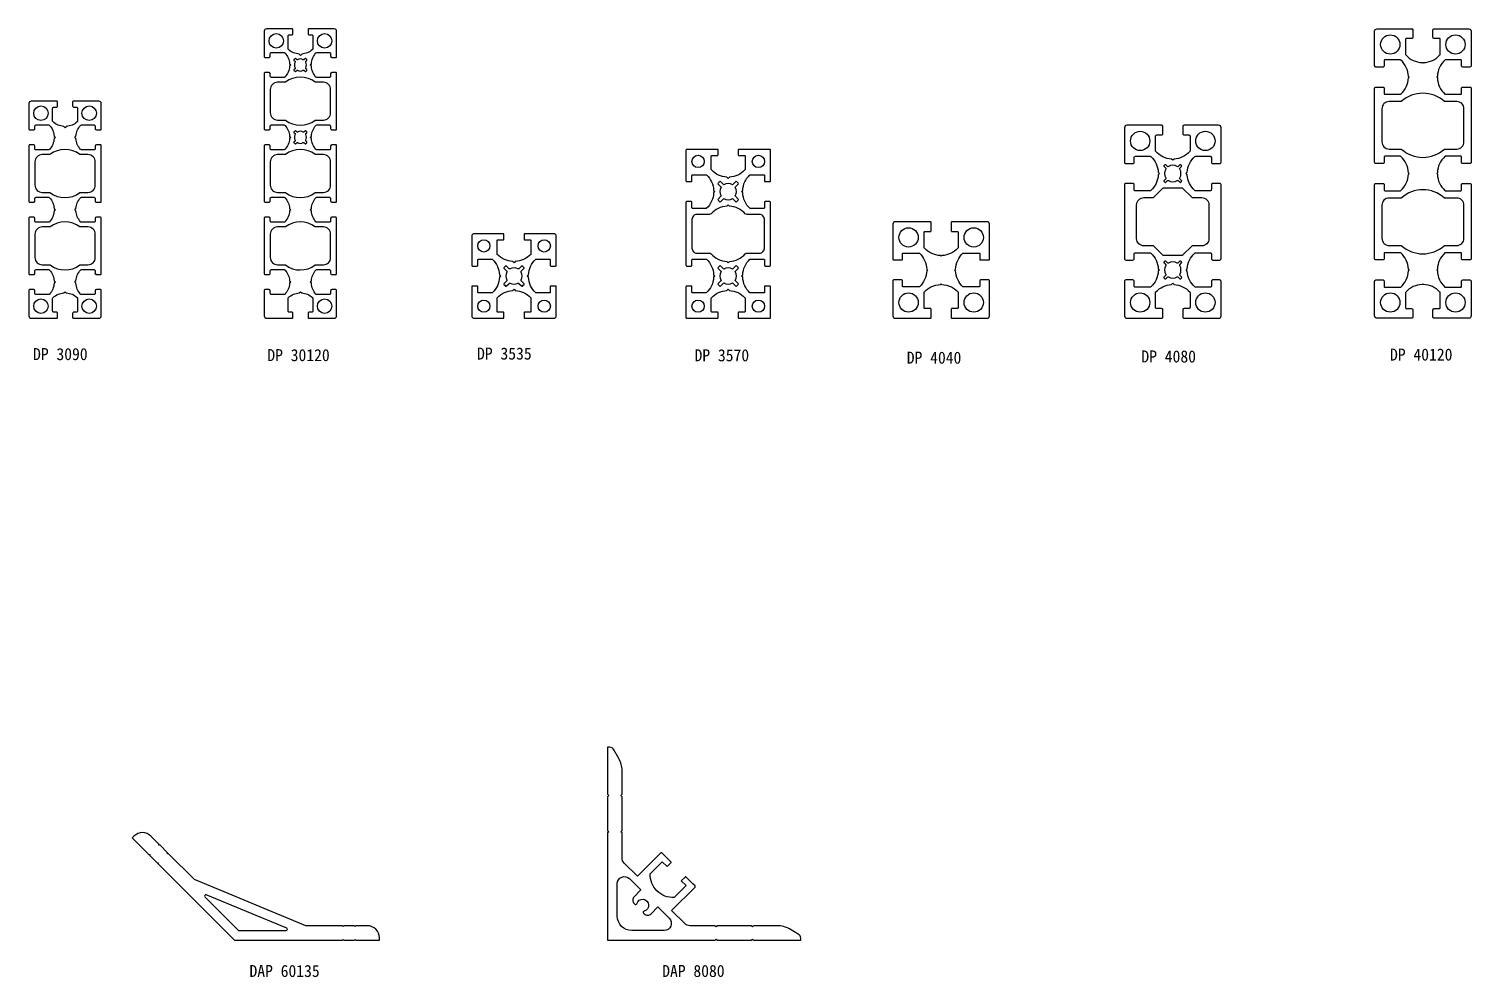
# Model space of a CAD drawing. Extents: x 2157 to 12417, y 247 to 1676.
# Drawn here: x 2801 to 3399, y 1243 to 1636 of the extents above; entities that cross this region are included whole.
import ezdxf

# ---------------------------------------------------------------- set-up
doc = ezdxf.new("R2010")
doc.units = 0
doc.header["$LTSCALE"] = 8
doc.layers.get('0').update_dxf_attribs({"linetype": 'CONTINUOUS'})
for name, color, linetype in [('3', 3, 'CONTINUOUS'), ('문자', 3, 'CONTINUOUS'), ('외형선', 3, 'CONTINUOUS')]:
    doc.layers.add(name, color=color, linetype=linetype)
doc.layers.add('AM_0', color=7, linetype='CONTINUOUS', lineweight=30)
doc.styles.add('궁서체', font='')
doc.styles.get('궁서체').set_extended_font_data('GungsuhChe')

msp = doc.modelspace()

# ---------------------------------------------------------------- linework, layer by layer
at = {"color": 7, "lineweight": -3}
for points in [[(2927.67, 1516.06, 0.414214), (2928.67, 1517.06), (2928.67, 1518.06), (2928.67, 1527.61, 0.414214), (2928.37, 1527.91), (2926.67, 1527.91, 0.414214), (2926.17, 1527.41), (2926.17, 1526.41, -0.414214), (2925.67, 1525.91), (2920.44, 1525.91, -0.214256), (2920.06, 1526.08, -0.165853), (2918.19, 1530.54), (2917.67, 1531.06), (2918.19, 1531.58, -0.165853), (2920.06, 1536.04, -0.214256), (2920.44, 1536.21), (2925.67, 1536.21, -0.414214), (2926.17, 1535.71), (2926.17, 1534.71, 0.414214), (2926.67, 1534.21), (2928.37, 1534.21, 0.414214), (2928.67, 1534.51), (2928.67, 1557.61, 0.414214), (2928.37, 1557.91), (2926.67, 1557.91, 0.414214), (2926.17, 1557.41), (2926.17, 1556.41, -0.414214), (2925.67, 1555.91), (2920.44, 1555.91, -0.214256), (2920.06, 1556.08, -0.165853), (2918.19, 1560.54), (2917.67, 1561.06), (2918.19, 1561.58, -0.165853), (2920.06, 1566.04, -0.214256), (2920.44, 1566.21), (2925.67, 1566.21, -0.414214), (2926.17, 1565.71), (2926.17, 1564.71, 0.414214), (2926.67, 1564.21), (2928.37, 1564.21, 0.414214), (2928.67, 1564.51), (2928.67, 1587.61, 0.414214), (2928.37, 1587.91), (2926.67, 1587.91, 0.414214), (2926.17, 1587.41), (2926.17, 1586.41, -0.414214), (2925.67, 1585.91), (2920.44, 1585.91, -0.214256), (2920.06, 1586.08, -0.165853), (2918.19, 1590.54), (2917.67, 1591.06), (2918.19, 1591.58, -0.165853), (2920.06, 1596.04, -0.214256), (2920.44, 1596.21), (2925.67, 1596.21, -0.414214), (2926.17, 1595.71), (2926.17, 1594.71, 0.414214), (2926.67, 1594.21), (2928.37, 1594.21, 0.414214), (2928.67, 1594.51), (2928.67, 1617.61, 0.414214), (2928.37, 1617.91), (2926.67, 1617.91, 0.414214), (2926.17, 1617.41), (2926.17, 1616.41, -0.414214), (2925.67, 1615.91), (2920.44, 1615.91, -0.214256), (2920.06, 1616.08, -0.165853), (2918.19, 1620.54), (2917.67, 1621.06), (2918.19, 1621.58, -0.165853), (2920.06, 1626.04, -0.214256), (2920.44, 1626.21), (2925.67, 1626.21, -0.414214), (2926.17, 1625.71), (2926.17, 1624.71, 0.414214), (2926.67, 1624.21), (2928.37, 1624.21, 0.414214), (2928.67, 1624.51), (2928.67, 1634.06), (2928.67, 1635.06, 0.414214), (2927.67, 1636.06), (2926.67, 1636.06), (2917.12, 1636.06, 0.414214), (2916.82, 1635.76), (2916.82, 1634.06, 0.414214), (2917.32, 1633.56), (2918.32, 1633.56, -0.414214), (2918.82, 1633.06), (2918.82, 1627.83, -0.214256), (2918.65, 1627.45, -0.165853), (2914.19, 1625.58), (2913.67, 1625.06), (2913.15, 1625.58, -0.165853), (2908.69, 1627.45, -0.214256), (2908.52, 1627.83), (2908.52, 1633.06, -0.414214), (2909.02, 1633.56), (2910.02, 1633.56, 0.414214), (2910.52, 1634.06), (2910.52, 1635.76, 0.414214), (2910.22, 1636.06), (2900.67, 1636.06), (2899.67, 1636.06, 0.414214), (2898.67, 1635.06), (2898.67, 1634.06), (2898.67, 1624.51, 0.414214), (2898.97, 1624.21), (2900.67, 1624.21, 0.414214), (2901.17, 1624.71), (2901.17, 1625.71, -0.414214), (2901.67, 1626.21), (2906.9, 1626.21, -0.214256), (2907.28, 1626.04, -0.165853), (2909.15, 1621.58), (2909.67, 1621.06), (2909.15, 1620.54, -0.165853), (2907.28, 1616.08, -0.214256), (2906.9, 1615.91), (2901.67, 1615.91, -0.414214), (2901.17, 1616.41), (2901.17, 1617.41, 0.414214), (2900.67, 1617.91), (2898.97, 1617.91, 0.414214), (2898.67, 1617.61), (2898.67, 1594.51, 0.414214), (2898.97, 1594.21), (2900.67, 1594.21, 0.414214), (2901.17, 1594.71), (2901.17, 1595.71, -0.414214), (2901.67, 1596.21), (2906.9, 1596.21, -0.214256), (2907.28, 1596.04, -0.165853), (2909.15, 1591.58), (2909.67, 1591.06), (2909.15, 1590.54, -0.165853), (2907.28, 1586.08, -0.214256), (2906.9, 1585.91), (2901.67, 1585.91, -0.414214), (2901.17, 1586.41), (2901.17, 1587.41, 0.414214), (2900.67, 1587.91), (2898.97, 1587.91, 0.414214), (2898.67, 1587.61), (2898.67, 1564.51, 0.414214), (2898.97, 1564.21), (2900.67, 1564.21, 0.414214), (2901.17, 1564.71), (2901.17, 1565.71, -0.414214), (2901.67, 1566.21), (2906.9, 1566.21, -0.214256), (2907.28, 1566.04, -0.165853), (2909.15, 1561.58), (2909.67, 1561.06), (2909.15, 1560.54, -0.165853), (2907.28, 1556.08, -0.214256), (2906.9, 1555.91), (2901.67, 1555.91, -0.414214), (2901.17, 1556.41), (2901.17, 1557.41, 0.414214), (2900.67, 1557.91), (2898.97, 1557.91, 0.414214), (2898.67, 1557.61), (2898.67, 1534.51, 0.414214), (2898.97, 1534.21), (2900.67, 1534.21, 0.414214), (2901.17, 1534.71), (2901.17, 1535.71, -0.414214), (2901.67, 1536.21), (2906.9, 1536.21, -0.214256), (2907.28, 1536.04, -0.165853), (2909.15, 1531.58), (2909.67, 1531.06), (2909.15, 1530.54, -0.165853), (2907.28, 1526.08, -0.214256), (2906.9, 1525.91), (2901.67, 1525.91, -0.414214), (2901.17, 1526.41), (2901.17, 1527.41, 0.414214), (2900.67, 1527.91), (2898.97, 1527.91, 0.414214), (2898.67, 1527.61), (2898.67, 1518.06), (2898.67, 1517.06, 0.414214), (2899.67, 1516.06), (2900.67, 1516.06), (2910.22, 1516.06, 0.414214), (2910.52, 1516.36), (2910.52, 1518.06, 0.414214), (2910.02, 1518.56), (2909.02, 1518.56, -0.414214), (2908.52, 1519.06), (2908.52, 1524.29, -0.214256), (2908.69, 1524.66, -0.165853), (2913.15, 1526.54), (2913.67, 1527.06), (2914.19, 1526.54, -0.165853), (2918.65, 1524.66, -0.214256), (2918.82, 1524.29), (2918.82, 1519.06, -0.414214), (2918.32, 1518.56), (2917.32, 1518.56, 0.414214), (2916.82, 1518.06), (2916.82, 1516.36, 0.414214), (2917.12, 1516.06), (2926.67, 1516.06), (2927.67, 1516.06)], [(3067.47, 1270.53), (3077.15, 1280.21, 0.414214), (3077.15, 1280.64), (3076.3, 1281.49), (3073.44, 1284.35, 0.414214), (3073.02, 1284.35), (3071.46, 1282.8), (3073.48, 1280.78), (3068.53, 1275.83, -0.439626), (3058.63, 1285.73), (3063.58, 1290.68), (3065.59, 1288.66), (3067.15, 1290.22, 0.414214), (3067.15, 1290.64), (3063.44, 1294.36, 0.414214), (3063.01, 1294.36), (3053.32, 1284.67), (3047.83, 1290.16, -0.198912), (3046.95, 1292.29), (3046.95, 1302.65), (3046.45, 1303.15), (3046.95, 1303.65), (3046.95, 1317.65), (3046.45, 1318.15), (3046.95, 1318.65), (3046.95, 1328.5, 0.13052), (3045.63, 1333.46), (3043.53, 1337.14, 0.269143), (3041.79, 1338.15), (3040.95, 1338.15), (3040.95, 1318.65), (3041.45, 1318.15), (3040.95, 1317.65), (3040.95, 1303.65), (3041.45, 1303.15), (3040.95, 1302.65), (3040.95, 1258.15), (3085.45, 1258.15), (3085.95, 1258.65), (3086.45, 1258.15), (3100.45, 1258.15), (3100.95, 1258.65), (3101.45, 1258.15), (3120.95, 1258.15), (3120.95, 1258.99, 0.269143), (3119.94, 1260.73), (3116.26, 1262.84, 0.13052), (3111.29, 1264.15), (3101.45, 1264.15), (3100.95, 1263.65), (3100.45, 1264.15), (3086.45, 1264.15), (3085.95, 1263.65), (3085.45, 1264.15), (3075.08, 1264.15, -0.198912), (3072.96, 1265.03), (3067.47, 1270.53)]]:
    msp.add_lwpolyline(points, format="xyb", dxfattribs=at)
for points in [[(2931.08, 1264.15), (2915.92, 1264.15), (2869.73, 1283.29), (2859.01, 1294), (2858.59, 1294), (2858.59, 1294.43), (2855.48, 1297.54), (2855.05, 1297.54), (2855.05, 1297.96), (2851.73, 1301.29, 0.414214), (2844.66, 1301.29), (2843.95, 1300.58), (2850.81, 1293.72), (2851.23, 1293.72), (2851.23, 1293.3), (2854.34, 1290.18), (2854.77, 1290.18), (2854.77, 1289.76), (2886.38, 1258.15), (2931.08, 1258.15), (2931.38, 1258.45), (2931.68, 1258.15), (2936.08, 1258.15), (2936.38, 1258.45), (2936.68, 1258.15), (2946.38, 1258.15), (2946.38, 1259.15, 0.414214), (2941.38, 1264.15), (2936.68, 1264.15), (2936.38, 1263.85), (2936.08, 1264.15), (2931.68, 1264.15), (2931.38, 1263.85)], [(3055.87, 1269.4), (3056.15, 1269.11, 0.414214), (3058.98, 1269.11), (3061.81, 1271.94), (3066.48, 1267.27, -0.668179), (3064.35, 1262.15), (3050.95, 1262.15, -0.414214), (3044.95, 1268.15), (3044.95, 1281.56, -0.668179), (3050.07, 1283.68), (3054.74, 1279.01), (3051.91, 1276.18, 0.414214), (3051.91, 1273.36), (3052.19, 1273.07, 0.57735), (3053.03, 1273.3, -1.732051), (3056.09, 1270.23, 0.57735)], [(2907.97, 1263.11), (2874.61, 1276.93, 0.820679), (2874.07, 1276.12), (2887.89, 1262.3, 0.198912), (2888.24, 1262.15), (2907.78, 1262.15, 0.820679)]]:
    msp.add_lwpolyline(points, format="xyb", close=True, dxfattribs=at)
at = {"layer": '3', "color": 7, "lineweight": -3}
for points in [[(3279.26, 1519.56), (3279.26, 1516.56, 0.414214), (3279.76, 1516.06), (3293.11, 1516.06), (3294.11, 1516.06, 0.414214), (3295.11, 1517.06), (3295.11, 1518.06), (3295.11, 1531.41, 0.414214), (3294.61, 1531.91), (3291.61, 1531.91, 0.414214), (3291.11, 1531.41), (3291.11, 1529.41, -0.414214), (3290.61, 1528.91), (3284.55, 1528.91, -0.187081), (3284.21, 1529.04, -0.196705), (3281.13, 1535.54), (3280.61, 1536.06), (3281.13, 1536.57, -0.196705), (3284.21, 1543.07, -0.187081), (3284.55, 1543.21), (3290.61, 1543.21, -0.414214), (3291.11, 1542.71), (3291.11, 1540.7, 0.414214), (3291.61, 1540.2), (3294.61, 1540.2, 0.414214), (3295.11, 1540.7), (3295.11, 1571.41, 0.414214), (3294.61, 1571.91), (3291.61, 1571.91, 0.414214), (3291.11, 1571.41), (3291.11, 1569.41, -0.414214), (3290.61, 1568.91), (3284.55, 1568.91, -0.187081), (3284.21, 1569.04, -0.196705), (3281.13, 1575.54), (3280.61, 1576.06), (3281.13, 1576.57, -0.196705), (3284.21, 1583.07, -0.187081), (3284.55, 1583.21), (3290.61, 1583.21, -0.414214), (3291.11, 1582.71), (3291.11, 1580.7, 0.414214), (3291.61, 1580.2), (3294.61, 1580.2, 0.414214), (3295.11, 1580.7), (3295.11, 1594.06), (3295.11, 1595.06, 0.414214), (3294.11, 1596.06), (3293.11, 1596.06), (3279.76, 1596.06, 0.414214), (3279.26, 1595.56), (3279.26, 1592.56, 0.414214), (3279.76, 1592.06), (3281.76, 1592.06, -0.414214), (3282.26, 1591.56), (3282.26, 1585.49, -0.187081), (3282.13, 1585.15, -0.196705), (3275.63, 1582.07), (3275.11, 1581.56), (3274.6, 1582.07, -0.196705), (3268.1, 1585.15, -0.187081), (3267.97, 1585.49), (3267.97, 1591.56, -0.414214), (3268.47, 1592.06), (3270.47, 1592.06, 0.414214), (3270.97, 1592.56), (3270.97, 1595.56, 0.414214), (3270.47, 1596.06), (3257.11, 1596.06), (3256.11, 1596.06, 0.414214), (3255.11, 1595.06), (3255.11, 1594.06), (3255.11, 1580.7, 0.414214), (3255.61, 1580.2), (3258.61, 1580.2, 0.414214), (3259.11, 1580.7), (3259.11, 1582.71, -0.414214), (3259.61, 1583.21), (3265.68, 1583.21, -0.187081), (3266.02, 1583.07, -0.196705), (3269.1, 1576.57), (3269.61, 1576.06), (3269.1, 1575.54, -0.196705), (3266.02, 1569.04, -0.187081), (3265.68, 1568.91), (3259.61, 1568.91, -0.414214), (3259.11, 1569.41), (3259.11, 1571.41, 0.414214), (3258.61, 1571.91), (3255.61, 1571.91, 0.414214), (3255.11, 1571.41), (3255.11, 1540.7, 0.414214), (3255.61, 1540.2), (3258.61, 1540.2, 0.414214), (3259.11, 1540.7), (3259.11, 1542.71, -0.414214), (3259.61, 1543.21), (3265.68, 1543.21, -0.187081), (3266.02, 1543.07, -0.196705), (3269.1, 1536.57), (3269.61, 1536.06), (3269.1, 1535.54, -0.196705), (3266.02, 1529.04, -0.187081), (3265.68, 1528.91), (3259.61, 1528.91, -0.414214), (3259.11, 1529.41), (3259.11, 1531.41, 0.414214), (3258.61, 1531.91), (3255.61, 1531.91, 0.414214), (3255.11, 1531.41), (3255.11, 1518.06), (3255.11, 1517.06, 0.414214), (3256.11, 1516.06), (3257.11, 1516.06), (3270.47, 1516.06, 0.414214), (3270.97, 1516.56), (3270.97, 1519.56, 0.414214), (3270.47, 1520.06), (3268.47, 1520.06, -0.414214), (3267.97, 1520.56), (3267.97, 1526.62, -0.187081), (3268.1, 1526.96, -0.196705), (3274.6, 1530.04), (3275.11, 1530.56), (3275.63, 1530.04, -0.196705), (3282.13, 1526.96, -0.187081), (3282.26, 1526.62), (3282.26, 1520.56, -0.414214), (3281.76, 1520.06), (3279.76, 1520.06, 0.414214)], [(3083.9, 1524.36, -0.191028), (3083.98, 1524.57, -0.19275), (3090.38, 1527.54), (3090.9, 1528.06), (3091.41, 1527.54, -0.19275), (3097.81, 1524.57, -0.191028), (3097.9, 1524.36), (3097.9, 1518.86, -0.414214), (3097.6, 1518.56), (3095.35, 1518.56, 0.414214), (3095.05, 1518.26), (3095.05, 1516.36, 0.414214), (3095.35, 1516.06), (3108.1, 1516.06, 0.414214), (3108.4, 1516.36), (3108.4, 1529.11, 0.414214), (3108.1, 1529.41), (3106.2, 1529.41, 0.414214), (3105.9, 1529.11), (3105.9, 1526.86, -0.414214), (3105.6, 1526.56), (3100.09, 1526.56, -0.191028), (3099.88, 1526.64, -0.19275), (3096.91, 1533.04), (3096.4, 1533.56), (3096.91, 1534.07, -0.19275), (3099.88, 1540.48, -0.191028), (3100.09, 1540.56), (3105.6, 1540.56, -0.414214), (3105.9, 1540.26), (3105.9, 1538.01, 0.414214), (3106.2, 1537.71), (3108.1, 1537.71, 0.414214), (3108.4, 1538.01), (3108.4, 1564.11, 0.414214), (3108.1, 1564.41), (3106.2, 1564.41, 0.414214), (3105.9, 1564.11), (3105.9, 1561.86, -0.414214), (3105.6, 1561.56), (3100.09, 1561.56, -0.191028), (3099.88, 1561.64, -0.19275), (3096.91, 1568.04), (3096.4, 1568.56), (3096.91, 1569.07, -0.19275), (3099.88, 1575.48, -0.191028), (3100.09, 1575.56), (3105.6, 1575.56, -0.414214), (3105.9, 1575.26), (3105.9, 1573.01, 0.414214), (3106.2, 1572.71), (3108.1, 1572.71, 0.414214), (3108.4, 1573.01), (3108.4, 1585.76, 0.414214), (3108.1, 1586.06), (3095.35, 1586.06, 0.414214), (3095.05, 1585.76), (3095.05, 1583.86, 0.414214), (3095.35, 1583.56), (3097.6, 1583.56, -0.414214), (3097.9, 1583.26), (3097.9, 1577.75, -0.191028), (3097.81, 1577.55, -0.19275), (3091.41, 1574.57), (3090.9, 1574.06), (3090.38, 1574.57, -0.19275), (3083.98, 1577.55, -0.191028), (3083.9, 1577.75), (3083.9, 1583.26, -0.414214), (3084.2, 1583.56), (3086.45, 1583.56, 0.414214), (3086.75, 1583.86), (3086.75, 1585.76, 0.414214), (3086.45, 1586.06), (3073.7, 1586.06, 0.414214), (3073.4, 1585.76), (3073.4, 1573.01, 0.414214), (3073.7, 1572.71), (3075.6, 1572.71, 0.414214), (3075.9, 1573.01), (3075.9, 1575.26, -0.414214), (3076.2, 1575.56), (3081.7, 1575.56, -0.191028), (3081.91, 1575.48, -0.19275), (3084.88, 1569.07), (3085.4, 1568.56), (3084.88, 1568.04, -0.19275), (3081.91, 1561.64, -0.191028), (3081.7, 1561.56), (3076.2, 1561.56, -0.414214), (3075.9, 1561.86), (3075.9, 1564.11, 0.414214), (3075.6, 1564.41), (3073.7, 1564.41, 0.414214), (3073.4, 1564.11), (3073.4, 1538.01, 0.414214), (3073.7, 1537.71), (3075.6, 1537.71, 0.414214), (3075.9, 1538.01), (3075.9, 1540.26, -0.414214), (3076.2, 1540.56), (3081.7, 1540.56, -0.191028), (3081.91, 1540.48, -0.19275), (3084.88, 1534.07), (3085.4, 1533.56), (3084.88, 1533.04, -0.196021), (3081.82, 1526.56), (3076.2, 1526.56, -0.414214), (3075.9, 1526.86), (3075.9, 1529.11, 0.414214), (3075.6, 1529.41), (3073.7, 1529.41, 0.414214), (3073.4, 1529.11), (3073.4, 1516.36, 0.414214), (3073.7, 1516.06), (3086.45, 1516.06, 0.414214), (3086.75, 1516.36), (3086.75, 1518.26, 0.414214), (3086.45, 1518.56), (3084.2, 1518.56, -0.414214), (3083.9, 1518.86)], [(3277.32, 1573.15), (3278.01, 1572.45, 0.415397), (3278.44, 1572.45), (3278.72, 1572.73, 0.415397), (3278.72, 1573.16), (3278.02, 1573.85, -0.353268), (3277.98, 1574.23, 0.292377), (3277.98, 1577.89, -0.353268), (3278.02, 1578.26), (3278.72, 1578.96, 0.415397), (3278.72, 1579.38), (3278.44, 1579.66, 0.415397), (3278.01, 1579.66), (3277.32, 1578.96, -0.353268), (3276.95, 1578.92, 0.292377), (3273.28, 1578.92, -0.353268), (3272.91, 1578.96), (3272.22, 1579.66, 0.415397), (3271.79, 1579.66), (3271.51, 1579.38, 0.415397), (3271.51, 1578.96), (3272.21, 1578.26, -0.353268), (3272.25, 1577.89, 0.292377), (3272.25, 1574.23, -0.353268), (3272.21, 1573.85), (3271.51, 1573.16, 0.415397), (3271.51, 1572.73), (3271.79, 1572.45, 0.415397), (3272.22, 1572.45), (3272.91, 1573.15, -0.353268), (3273.28, 1573.19, 0.292377), (3276.95, 1573.19, -0.353268)], [(3089.08, 1565.68, 0.289169), (3092.71, 1565.68), (3094.15, 1564.25, 0.069783), (3095.21, 1565.31), (3093.77, 1566.74, 0.289169), (3093.77, 1570.37), (3095.21, 1571.81, 0.069783), (3094.15, 1572.87), (3092.71, 1571.43, 0.289169), (3089.08, 1571.43), (3087.64, 1572.87, 0.069783), (3086.58, 1571.81), (3088.02, 1570.37, 0.289169), (3088.02, 1566.74), (3086.58, 1565.31, 0.069783), (3087.64, 1564.25)], [(3271.24, 1542.06, -0.198912), (3271.03, 1542.15), (3267.11, 1546.06), (3263.11, 1546.06, -0.414214), (3260.11, 1549.06), (3260.11, 1563.06, -0.414214), (3263.11, 1566.06), (3267.11, 1566.06), (3271.03, 1569.97, -0.198912), (3271.24, 1570.06), (3278.99, 1570.06, -0.198912), (3279.2, 1569.97), (3283.11, 1566.06), (3287.11, 1566.06, -0.414214), (3290.11, 1563.06), (3290.11, 1549.06, -0.414214), (3287.11, 1546.06), (3283.11, 1546.06), (3279.2, 1542.15, -0.198912), (3278.99, 1542.06)], [(3103.9, 1559.06), (3098.72, 1559.06, -0.213422), (3097.98, 1559.39, 0.199315), (3091.41, 1562.54), (3090.9, 1563.06), (3090.38, 1562.54, 0.199315), (3083.81, 1559.39, -0.213422), (3083.07, 1559.06), (3077.9, 1559.06, 0.414214), (3075.9, 1557.06), (3075.9, 1545.06, 0.414214), (3077.9, 1543.06), (3083.07, 1543.06, -0.213422), (3083.81, 1542.72, 0.199315), (3090.38, 1539.57), (3090.9, 1539.06), (3091.41, 1539.57, 0.199315), (3097.98, 1542.72, -0.213422), (3098.72, 1543.06), (3103.9, 1543.06, 0.414214), (3105.9, 1545.06), (3105.9, 1557.06, 0.414214)], [(2993.17, 1526.64, -0.191028), (2992.96, 1526.56), (2987.46, 1526.56, -0.414214), (2987.16, 1526.86), (2987.16, 1529.11, 0.414214), (2986.86, 1529.41), (2984.96, 1529.41, 0.414214), (2984.66, 1529.11), (2984.66, 1517.06, 0.414214), (2985.66, 1516.06), (2997.71, 1516.06, 0.414214), (2998.01, 1516.36), (2998.01, 1518.26, 0.414214), (2997.71, 1518.56), (2995.46, 1518.56, -0.414214), (2995.16, 1518.86), (2995.16, 1524.36, -0.191028), (2995.24, 1524.57, -0.19275), (3001.64, 1527.54), (3002.16, 1528.06), (3002.67, 1527.54, -0.19275), (3009.07, 1524.57, -0.191028), (3009.16, 1524.36), (3009.16, 1518.86, -0.414214), (3008.86, 1518.56), (3006.61, 1518.56, 0.414214), (3006.31, 1518.26), (3006.31, 1516.36, 0.414214), (3006.61, 1516.06), (3018.66, 1516.06, 0.414214), (3019.66, 1517.06), (3019.66, 1529.11, 0.414214), (3019.36, 1529.41), (3017.46, 1529.41, 0.414214), (3017.16, 1529.11), (3017.16, 1526.86, -0.414214), (3016.86, 1526.56), (3011.35, 1526.56, -0.191028), (3011.14, 1526.64, -0.19275), (3008.17, 1533.04), (3007.66, 1533.56), (3008.17, 1534.07, -0.19275), (3011.14, 1540.48, -0.191028), (3011.35, 1540.56), (3016.86, 1540.56, -0.414214), (3017.16, 1540.26), (3017.16, 1538.01, 0.414214), (3017.46, 1537.71), (3019.36, 1537.71, 0.414214), (3019.66, 1538.01), (3019.66, 1550.06, 0.414214), (3018.66, 1551.06), (3006.61, 1551.06, 0.414214), (3006.31, 1550.76), (3006.31, 1548.86, 0.414214), (3006.61, 1548.56), (3008.86, 1548.56, -0.414214), (3009.16, 1548.26), (3009.16, 1542.75, -0.191028), (3009.07, 1542.55, -0.19275), (3002.67, 1539.57), (3002.16, 1539.06), (3001.64, 1539.57, -0.19275), (2995.24, 1542.55, -0.191028), (2995.16, 1542.75), (2995.16, 1548.26, -0.414214), (2995.46, 1548.56), (2997.71, 1548.56, 0.414214), (2998.01, 1548.86), (2998.01, 1550.76, 0.414214), (2997.71, 1551.06), (2985.66, 1551.06, 0.414214), (2984.66, 1550.06), (2984.66, 1538.01, 0.414214), (2984.96, 1537.71), (2986.86, 1537.71, 0.414214), (2987.16, 1538.01), (2987.16, 1540.26, -0.414214), (2987.46, 1540.56), (2992.96, 1540.56, -0.191028), (2993.17, 1540.48, -0.19275), (2996.14, 1534.07), (2996.66, 1533.56), (2996.14, 1533.04, -0.19275)], [(3003.78, 1536.55, 0.254096), (3000.53, 1536.55, -0.332238), (3000.18, 1536.6), (2999.09, 1537.68, 0.388567), (2998.69, 1537.7, 0.044204), (2998.01, 1537.02, 0.388567), (2998.03, 1536.62), (2999.12, 1535.54, -0.332238), (2999.17, 1535.18, 0.254096), (2999.17, 1531.93, -0.332238), (2999.12, 1531.58), (2998.03, 1530.5, 0.388567), (2998.01, 1530.09, 0.044204), (2998.69, 1529.42, 0.388567), (2999.09, 1529.44), (3000.18, 1530.52, -0.332238), (3000.53, 1530.57, 0.254096), (3003.78, 1530.57, -0.332238), (3004.13, 1530.52), (3005.22, 1529.44, 0.388567), (3005.62, 1529.42, 0.044204), (3006.3, 1530.09, 0.388567), (3006.28, 1530.5), (3005.19, 1531.58, -0.332238), (3005.14, 1531.93, 0.254096), (3005.14, 1535.18, -0.332238), (3005.19, 1535.54), (3006.28, 1536.62, 0.388567), (3006.3, 1537.02, 0.044204), (3005.62, 1537.7, 0.388567), (3005.22, 1537.68), (3004.13, 1536.6, -0.332238)], [(3094.15, 1537.87), (3092.71, 1536.43, 0.289169), (3089.08, 1536.43), (3087.64, 1537.87, 0.069783), (3086.58, 1536.81), (3088.02, 1535.37, 0.289169), (3088.02, 1531.74), (3086.58, 1530.31, 0.069783), (3087.64, 1529.25), (3089.08, 1530.68, 0.289169), (3092.71, 1530.68), (3094.15, 1529.25, 0.069783), (3095.21, 1530.31), (3093.77, 1531.74, 0.289169), (3093.77, 1535.37), (3095.21, 1536.81, 0.069783)], [(3277.32, 1533.15), (3278.01, 1532.45, 0.415397), (3278.44, 1532.45), (3278.72, 1532.73, 0.415397), (3278.72, 1533.16), (3278.02, 1533.85, -0.353268), (3277.98, 1534.23, 0.292377), (3277.98, 1537.89, -0.353268), (3278.02, 1538.26), (3278.72, 1538.96, 0.415397), (3278.72, 1539.38), (3278.44, 1539.66, 0.415397), (3278.01, 1539.66), (3277.32, 1538.96, -0.353268), (3276.95, 1538.92, 0.292377), (3273.28, 1538.92, -0.353268), (3272.91, 1538.96), (3272.22, 1539.66, 0.415397), (3271.79, 1539.66), (3271.51, 1539.38, 0.415397), (3271.51, 1538.96), (3272.21, 1538.26, -0.353268), (3272.25, 1537.89, 0.292377), (3272.25, 1534.23, -0.353268), (3272.21, 1533.85), (3271.51, 1533.16, 0.415397), (3271.51, 1532.73), (3271.79, 1532.45, 0.415397), (3272.22, 1532.45), (3272.91, 1533.15, -0.353268), (3273.28, 1533.19, 0.292377), (3276.95, 1533.19, -0.353268)]]:
    msp.add_lwpolyline(points, format="xyb", close=True, dxfattribs=at)
for centre, radius in [((3261.61, 1589.56), 4), ((3288.61, 1589.56), 4), ((3078.4, 1581.06), 2.55), ((3103.4, 1581.06), 2.55), ((2989.66, 1546.06), 2.55), ((3014.66, 1546.06), 2.55), ((3261.61, 1522.56), 4), ((3288.61, 1522.56), 4), ((2989.66, 1521.06), 2.55), ((3014.66, 1521.06), 2.55), ((3078.4, 1521.06), 2.55), ((3103.4, 1521.06), 2.55)]:
    msp.add_circle(centre, radius, dxfattribs=at)
at = {"layer": '문자', "color": 7, "lineweight": -3}
msp.add_lwpolyline([(3374.6, 1635.56, 0.414214), (3374.1, 1636.06, -0.414214), (3374.6, 1635.56), (3374.6, 1632.57, -0.414214), (3374.1, 1632.07), (3371.9, 1632.07, 0.414214), (3371.6, 1631.77), (3371.6, 1625.42, 0.18479), (3371.67, 1625.22, 0.204737), (3378.44, 1622.07), (3378.75, 1621.77), (3379.05, 1622.07, 0.204737), (3385.82, 1625.22, 0.18479), (3385.9, 1625.42), (3385.9, 1631.77, 0.414214), (3385.6, 1632.07), (3383.4, 1632.07, -0.414214), (3382.9, 1632.57), (3382.9, 1635.56, -0.414214), (3383.4, 1636.06), (3397.74, 1636.06, -0.414214), (3398.74, 1635.06), (3398.74, 1620.71, -0.414214), (3398.24, 1620.21), (3395.25, 1620.21, -0.414214), (3394.75, 1620.71), (3394.75, 1622.91, 0.414214), (3394.45, 1623.21), (3388.1, 1623.21, 0.18479), (3387.9, 1623.13, 0.204737), (3384.75, 1616.36), (3384.45, 1616.06), (3384.75, 1615.75, 0.204737), (3387.9, 1608.98, 0.18479), (3388.1, 1608.91), (3394.45, 1608.91, 0.414214), (3394.75, 1609.21), (3394.75, 1611.41, -0.414214), (3395.25, 1611.91), (3398.24, 1611.91, -0.414214), (3398.74, 1611.41), (3398.74, 1580.71, -0.414214), (3398.24, 1580.21), (3395.25, 1580.21, -0.414214), (3394.75, 1580.71), (3394.75, 1582.91, 0.414214), (3394.45, 1583.21), (3388.1, 1583.21, 0.18479), (3387.9, 1583.13, 0.204737), (3384.75, 1576.36), (3384.45, 1576.06), (3384.75, 1575.75, 0.204737), (3387.9, 1568.98, 0.18479), (3388.1, 1568.91), (3394.45, 1568.91, 0.414214), (3394.75, 1569.21), (3394.75, 1571.41, -0.414214), (3395.25, 1571.91), (3398.24, 1571.91, -0.414214), (3398.74, 1571.41), (3398.74, 1540.71, -0.414214), (3398.24, 1540.21), (3395.25, 1540.21, -0.414214), (3394.75, 1540.71), (3394.75, 1542.91, 0.414214), (3394.45, 1543.21), (3388.1, 1543.21, 0.18479), (3387.9, 1543.13, 0.204737), (3384.75, 1536.36), (3384.45, 1536.06), (3384.75, 1535.75, 0.204737), (3387.9, 1528.98, 0.18479), (3388.1, 1528.91), (3394.45, 1528.91, 0.414214), (3394.75, 1529.21), (3394.75, 1531.41, -0.414214), (3395.25, 1531.91), (3398.24, 1531.91, -0.414214), (3398.74, 1531.41), (3398.74, 1518.06), (3398.74, 1517.06, -0.414214), (3397.74, 1516.06), (3383.4, 1516.06, -0.414214), (3382.9, 1516.56), (3382.9, 1519.55, -0.414214), (3383.4, 1520.05), (3385.6, 1520.05, 0.414214), (3385.9, 1520.35), (3385.9, 1526.69, 0.18479), (3385.82, 1526.89, 0.204737), (3379.05, 1530.04), (3378.75, 1530.35), (3378.44, 1530.04, 0.204737), (3371.67, 1526.89, 0.18479), (3371.6, 1526.69), (3371.6, 1520.35, 0.414214), (3371.9, 1520.05), (3374.1, 1520.05, -0.414214), (3374.6, 1519.55), (3374.6, 1516.56, -0.414214), (3374.1, 1516.06), (3359.74, 1516.06, -0.414214), (3358.74, 1517.06), (3358.74, 1518.06), (3358.74, 1531.41, -0.414214), (3359.24, 1531.91), (3362.24, 1531.91, -0.414214), (3362.74, 1531.41), (3362.74, 1529.21, 0.414214), (3363.04, 1528.91), (3369.38, 1528.91, 0.18479), (3369.58, 1528.98, 0.204737), (3372.73, 1535.75), (3373.04, 1536.06), (3372.73, 1536.36, 0.204737), (3369.58, 1543.13, 0.18479), (3369.38, 1543.21), (3363.04, 1543.21, 0.414214), (3362.74, 1542.91), (3362.74, 1540.71, -0.414214), (3362.24, 1540.21), (3359.24, 1540.21, -0.414214), (3358.74, 1540.71), (3358.74, 1571.41, -0.414214), (3359.24, 1571.91), (3362.24, 1571.91, -0.414214), (3362.74, 1571.41), (3362.74, 1569.21, 0.414214), (3363.04, 1568.91), (3369.38, 1568.91, 0.18479), (3369.58, 1568.98, 0.204737), (3372.73, 1575.75), (3373.04, 1576.06), (3372.73, 1576.36, 0.204737), (3369.58, 1583.13, 0.18479), (3369.38, 1583.21), (3363.04, 1583.21, 0.414214), (3362.74, 1582.91), (3362.74, 1580.71, -0.414214), (3362.24, 1580.21), (3359.24, 1580.21, -0.414214), (3358.74, 1580.71), (3358.74, 1611.41, -0.414214), (3359.24, 1611.91), (3362.24, 1611.91, -0.414214), (3362.74, 1611.41), (3362.74, 1609.21, 0.414214), (3363.04, 1608.91), (3369.38, 1608.91, 0.18479), (3369.58, 1608.98, 0.204737), (3372.73, 1615.75), (3373.04, 1616.06), (3372.73, 1616.36, 0.204737), (3369.58, 1623.13, 0.18479), (3369.38, 1623.21), (3363.04, 1623.21, 0.414214), (3362.74, 1622.91), (3362.74, 1620.71, -0.414214), (3362.24, 1620.21), (3359.24, 1620.21, -0.414214), (3358.74, 1620.71), (3358.74, 1635.06, -0.414214), (3359.74, 1636.06), (3374.1, 1636.06)], format="xyb", dxfattribs=at)
for points in [[(3369.8, 1605.91), (3364.74, 1605.91, 0.414214), (3361.74, 1602.91), (3361.74, 1589.21, 0.414214), (3364.74, 1586.21), (3369.8, 1586.21, 0.386042), (3387.67, 1586.21), (3392.74, 1586.21, 0.414214), (3395.74, 1589.21), (3395.74, 1602.91, 0.414214), (3392.74, 1605.91), (3387.67, 1605.91, 0.386042)], [(3369.8, 1565.91), (3364.74, 1565.91, 0.414214), (3361.74, 1562.91), (3361.74, 1549.21, 0.414214), (3364.74, 1546.21), (3369.8, 1546.21, 0.386042), (3387.67, 1546.21), (3392.74, 1546.21, 0.414214), (3395.74, 1549.21), (3395.74, 1562.91, 0.414214), (3392.74, 1565.91), (3387.67, 1565.91, 0.386042)]]:
    msp.add_lwpolyline(points, format="xyb", close=True, dxfattribs=at)
for centre in [(3365.24, 1629.56), (3392.24, 1629.56), (3365.24, 1522.56), (3392.24, 1522.56)]:
    msp.add_circle(centre, 4, dxfattribs=at)
at = {"layer": '외형선', "color": 7, "lineweight": -3}
for points in [[(2915.58, 1618.44, 0.414214), (2916, 1618.44), (2916.29, 1618.72, 0.414214), (2916.29, 1619.15), (2915.92, 1619.51, -0.331679), (2915.87, 1619.87, 0.253025), (2915.87, 1622.25, -0.331679), (2915.92, 1622.6), (2916.29, 1622.97, 0.414214), (2916.29, 1623.39), (2916, 1623.67, 0.414214), (2915.58, 1623.67), (2915.21, 1623.31, -0.331679), (2914.86, 1623.26, 0.253025), (2912.48, 1623.26, -0.331679), (2912.13, 1623.31), (2911.76, 1623.67, 0.414214), (2911.34, 1623.67), (2911.05, 1623.39, 0.414214), (2911.05, 1622.97), (2911.42, 1622.6, -0.331679), (2911.47, 1622.25, 0.253025), (2911.47, 1619.87, -0.331679), (2911.42, 1619.51), (2911.05, 1619.15, 0.414214), (2911.05, 1618.72), (2911.34, 1618.44, 0.414214), (2911.76, 1618.44), (2912.13, 1618.81, -0.331679), (2912.48, 1618.86, 0.253025), (2914.86, 1618.86, -0.331679), (2915.21, 1618.81)], [(2919.8, 1598.21), (2923.17, 1598.21, 0.414214), (2926.17, 1601.21), (2926.17, 1610.91, 0.414214), (2923.17, 1613.91), (2919.8, 1613.91, 0.347056), (2907.41, 1613.91), (2904.17, 1613.91, 0.414214), (2901.17, 1610.91), (2901.17, 1601.21, 0.414214), (2904.17, 1598.21), (2907.41, 1598.21, 0.347056)], [(2912.48, 1588.86, 0.253025), (2914.86, 1588.86, -0.331679), (2915.21, 1588.81), (2915.58, 1588.44, 0.414214), (2916, 1588.44), (2916.29, 1588.72, 0.414214), (2916.29, 1589.15), (2915.92, 1589.51, -0.331679), (2915.87, 1589.87, 0.253025), (2915.87, 1592.25, -0.331679), (2915.92, 1592.6), (2916.29, 1592.97, 0.414214), (2916.29, 1593.39), (2916, 1593.67, 0.414214), (2915.58, 1593.67), (2915.21, 1593.31, -0.331679), (2914.86, 1593.26, 0.253025), (2912.48, 1593.26, -0.331679), (2912.13, 1593.31), (2911.76, 1593.67, 0.414214), (2911.34, 1593.67), (2911.05, 1593.39, 0.414214), (2911.05, 1592.97), (2911.42, 1592.6, -0.331679), (2911.47, 1592.25, 0.253025), (2911.47, 1589.87, -0.331679), (2911.42, 1589.51), (2911.05, 1589.15, 0.414214), (2911.05, 1588.72), (2911.34, 1588.44, 0.414214), (2911.76, 1588.44), (2912.13, 1588.81, -0.331679)], [(2822.27, 1568.21), (2825.64, 1568.21, 0.414214), (2828.64, 1571.21), (2828.64, 1580.91, 0.414214), (2825.64, 1583.91), (2822.27, 1583.91, 0.347056), (2809.88, 1583.91), (2806.64, 1583.91, 0.414214), (2803.64, 1580.91), (2803.64, 1571.21, 0.414214), (2806.64, 1568.21), (2809.88, 1568.21, 0.347056)], [(2919.8, 1568.21), (2923.17, 1568.21, 0.414214), (2926.17, 1571.21), (2926.17, 1580.91, 0.414214), (2923.17, 1583.91), (2919.8, 1583.91, 0.347056), (2907.41, 1583.91), (2904.17, 1583.91, 0.414214), (2901.17, 1580.91), (2901.17, 1571.21, 0.414214), (2904.17, 1568.21), (2907.41, 1568.21, 0.347056)], [(2822.33, 1538.21), (2825.64, 1538.21, 0.414214), (2828.64, 1541.21), (2828.64, 1550.91, 0.414214), (2825.64, 1553.91), (2822.33, 1553.91, 0.347056), (2809.94, 1553.91), (2806.64, 1553.91, 0.414214), (2803.64, 1550.91), (2803.64, 1541.21, 0.414214), (2806.64, 1538.21), (2809.94, 1538.21, 0.347056)], [(2919.8, 1538.21), (2923.17, 1538.21, 0.414214), (2926.17, 1541.21), (2926.17, 1550.91, 0.414214), (2923.17, 1553.91), (2919.8, 1553.91, 0.347056), (2907.41, 1553.91), (2904.17, 1553.91, 0.414214), (2901.17, 1550.91), (2901.17, 1541.21, 0.414214), (2904.17, 1538.21), (2907.38, 1538.21, -0.16771), (2907.44, 1538.19, 0.346092)], [(3159.14, 1517.06, 0.414214), (3160.14, 1516.06), (3174.69, 1516.06, 0.414214), (3174.99, 1516.36), (3174.99, 1519.76, 0.414214), (3174.69, 1520.06), (3172.44, 1520.06, -0.414214), (3172.14, 1520.36), (3172.14, 1526.86, -0.191028), (3172.23, 1527.07, -0.198466), (3178.84, 1530.05), (3179.14, 1530.36), (3179.45, 1530.05, -0.198466), (3186.06, 1527.07, -0.191028), (3186.14, 1526.86), (3186.14, 1520.36, -0.414214), (3185.84, 1520.06), (3183.59, 1520.06, 0.414214), (3183.29, 1519.76), (3183.29, 1516.36, 0.414214), (3183.59, 1516.06), (3198.14, 1516.06, 0.414214), (3199.14, 1517.06), (3199.14, 1531.61, 0.414214), (3198.84, 1531.91), (3195.44, 1531.91, 0.414214), (3195.14, 1531.61), (3195.14, 1529.36, -0.414214), (3194.84, 1529.06), (3188.34, 1529.06, -0.191028), (3188.13, 1529.14, -0.198466), (3185.15, 1535.75), (3184.84, 1536.06), (3185.15, 1536.36, -0.198466), (3188.13, 1542.98, -0.191028), (3188.34, 1543.06), (3194.84, 1543.06, -0.414214), (3195.14, 1542.76), (3195.14, 1540.51, 0.414214), (3195.44, 1540.21), (3198.84, 1540.21, 0.414214), (3199.14, 1540.51), (3199.14, 1555.06, 0.414214), (3198.14, 1556.06), (3183.59, 1556.06, 0.414214), (3183.29, 1555.76), (3183.29, 1552.36, 0.414214), (3183.59, 1552.06), (3185.84, 1552.06, -0.414214), (3186.14, 1551.76), (3186.14, 1545.25, -0.191028), (3186.06, 1545.05, -0.198466), (3179.45, 1542.06), (3179.14, 1541.76), (3178.84, 1542.06, -0.198466), (3172.23, 1545.05, -0.191028), (3172.14, 1545.25), (3172.14, 1551.76, -0.414214), (3172.44, 1552.06), (3174.69, 1552.06, 0.414214), (3174.99, 1552.36), (3174.99, 1555.76, 0.414214), (3174.69, 1556.06), (3160.14, 1556.06, 0.414214), (3159.14, 1555.06), (3159.14, 1540.51, 0.414214), (3159.44, 1540.21), (3162.84, 1540.21, 0.414214), (3163.14, 1540.51), (3163.14, 1542.76, -0.414214), (3163.44, 1543.06), (3169.95, 1543.06, -0.191028), (3170.15, 1542.98, -0.198466), (3173.14, 1536.36), (3173.44, 1536.06), (3173.14, 1535.75, -0.198466), (3170.15, 1529.14, -0.191028), (3169.95, 1529.06), (3163.44, 1529.06, -0.414214), (3163.14, 1529.36), (3163.14, 1531.61, 0.414214), (3162.84, 1531.91), (3159.44, 1531.91, 0.414214), (3159.14, 1531.61)]]:
    msp.add_lwpolyline(points, format="xyb", close=True, dxfattribs=at)
msp.add_lwpolyline([(2829.14, 1534.21), (2830.84, 1534.21, 0.414214), (2831.14, 1534.51), (2831.14, 1557.61, 0.414214), (2830.84, 1557.91), (2829.14, 1557.91, 0.414214), (2828.64, 1557.41), (2828.64, 1556.41, -0.414214), (2828.14, 1555.91), (2822.91, 1555.91, -0.214256), (2822.53, 1556.08, -0.165853), (2820.66, 1560.54), (2820.14, 1561.06), (2820.66, 1561.58, -0.165853), (2822.53, 1566.04, -0.214256), (2822.91, 1566.21), (2828.14, 1566.21, -0.414214), (2828.64, 1565.71), (2828.64, 1564.71, 0.414214), (2829.14, 1564.21), (2830.84, 1564.21, 0.414214), (2831.14, 1564.51), (2831.14, 1587.61, 0.414214), (2830.84, 1587.91), (2829.14, 1587.91, 0.414214), (2828.64, 1587.41), (2828.64, 1586.41, -0.414214), (2828.14, 1585.91), (2822.91, 1585.91, -0.214256), (2822.53, 1586.08, -0.165853), (2820.66, 1590.54), (2820.14, 1591.06), (2820.66, 1591.58, -0.165853), (2822.53, 1596.04, -0.214256), (2822.91, 1596.21), (2828.14, 1596.21, -0.414214), (2828.64, 1595.71), (2828.64, 1594.71, 0.414214), (2829.14, 1594.21), (2830.84, 1594.21, 0.414214), (2831.14, 1594.51), (2831.14, 1604.06), (2831.14, 1605.06, 0.414214), (2830.14, 1606.06), (2829.14, 1606.06), (2819.59, 1606.06, 0.414214), (2819.29, 1605.76), (2819.29, 1604.06, 0.414214), (2819.79, 1603.56), (2820.79, 1603.56, -0.414214), (2821.29, 1603.06), (2821.29, 1597.83, -0.214256), (2821.12, 1597.45, -0.165853), (2816.66, 1595.58), (2816.14, 1595.06), (2815.62, 1595.58, -0.165853), (2811.16, 1597.45, -0.214256), (2810.99, 1597.83), (2810.99, 1603.06, -0.414214), (2811.49, 1603.56), (2812.49, 1603.56, 0.414214), (2812.99, 1604.06), (2812.99, 1605.76, 0.414214), (2812.69, 1606.06), (2803.14, 1606.06), (2802.14, 1606.06, 0.414214), (2801.14, 1605.06), (2801.14, 1604.06), (2801.14, 1594.51, 0.414214), (2801.44, 1594.21), (2803.14, 1594.21, 0.414214), (2803.64, 1594.71), (2803.64, 1595.71, -0.414214), (2804.14, 1596.21), (2809.37, 1596.21, -0.214256), (2809.74, 1596.04, -0.165853), (2811.62, 1591.58), (2812.14, 1591.06), (2811.62, 1590.54, -0.165853), (2809.74, 1586.08, -0.214256), (2809.37, 1585.91), (2804.14, 1585.91, -0.414214), (2803.64, 1586.41), (2803.64, 1587.41, 0.414214), (2803.14, 1587.91), (2801.44, 1587.91, 0.414214), (2801.14, 1587.61), (2801.14, 1564.51, 0.414214), (2801.44, 1564.21), (2803.14, 1564.21, 0.414214), (2803.64, 1564.71), (2803.64, 1565.71, -0.414214), (2804.14, 1566.21), (2809.37, 1566.21, -0.214256), (2809.74, 1566.04, -0.165853), (2811.62, 1561.58), (2812.14, 1561.06), (2811.62, 1560.54, -0.165853), (2809.74, 1556.08, -0.214256), (2809.37, 1555.91), (2804.14, 1555.91, -0.414214), (2803.64, 1556.41), (2803.64, 1557.41, 0.414214), (2803.14, 1557.91), (2801.44, 1557.91, 0.414214), (2801.14, 1557.61), (2801.14, 1534.51, 0.414214), (2801.44, 1534.21), (2803.14, 1534.21, 0.414214), (2803.64, 1534.71), (2803.64, 1535.71, -0.414214), (2804.14, 1536.21), (2809.37, 1536.21, -0.214256), (2809.74, 1536.04, -0.165853), (2811.62, 1531.58), (2812.14, 1531.06), (2811.62, 1530.54, -0.165853), (2809.74, 1526.08, -0.214256), (2809.37, 1525.91), (2804.14, 1525.91, -0.414214), (2803.64, 1526.41), (2803.64, 1527.41, 0.414214), (2803.14, 1527.91), (2801.44, 1527.91, 0.414214), (2801.14, 1527.61), (2801.14, 1518.06), (2801.14, 1517.06, 0.414214), (2802.14, 1516.06), (2803.14, 1516.06), (2812.69, 1516.06, 0.414214), (2812.99, 1516.36), (2812.99, 1518.06, 0.414214), (2812.49, 1518.56), (2811.49, 1518.56, -0.414214), (2810.99, 1519.06), (2810.99, 1524.29, -0.214256), (2811.16, 1524.66, -0.165853), (2815.62, 1526.54), (2816.14, 1527.06), (2816.66, 1526.54, -0.165853), (2821.12, 1524.66, -0.214256), (2821.29, 1524.29), (2821.29, 1519.06, -0.414214), (2820.79, 1518.56), (2819.79, 1518.56, 0.414214), (2819.29, 1518.06), (2819.29, 1516.36, 0.414214), (2819.59, 1516.06), (2829.14, 1516.06), (2830.14, 1516.06, 0.414214), (2831.14, 1517.06), (2831.14, 1518.06), (2831.14, 1527.61, 0.414214), (2830.84, 1527.91), (2829.14, 1527.91, 0.414214), (2828.64, 1527.41), (2828.64, 1526.41, -0.414214), (2828.14, 1525.91), (2822.91, 1525.91, -0.214256), (2822.53, 1526.08, -0.165853), (2820.66, 1530.54), (2820.14, 1531.06), (2820.66, 1531.58, -0.165853), (2822.53, 1536.04, -0.214256), (2822.91, 1536.21), (2828.14, 1536.21, -0.414214), (2828.64, 1535.71), (2828.64, 1534.71, 0.414214), (2829.14, 1534.21, -0.414214), (2828.64, 1534.71)], format="xyb", dxfattribs=at)
for centre, radius in [((2903.67, 1631.06), 3), ((2923.67, 1631.06), 3), ((2806.14, 1601.06), 3), ((2826.14, 1601.06), 3), ((3165.64, 1549.56), 4), ((3192.64, 1549.56), 4), ((2806.14, 1521.06), 3), ((2826.14, 1521.06), 3), ((2923.67, 1521.06), 3), ((3165.64, 1522.56), 4), ((3192.64, 1522.56), 4)]:
    msp.add_circle(centre, radius, dxfattribs=at)
for centre in [(2803.14, 1594.71), (2803.14, 1564.71)]:
    msp.add_arc(centre, 0.5, 270, 0, dxfattribs=at)

# ---------------------------------------------------------------- texts
at = {"layer": 'AM_0', "color": 7, "style": '궁서체'}
for s, p in [('DP 3090', (2802.88, 1498.69)), ('DP 30120', (2899.95, 1498.26)), ('DP 3535', (2986.85, 1498.91)), ('DP 3570', (3076.96, 1498.2)), ('DP 4040', (3164.89, 1497.21)), ('DP 4080', (3262.1, 1497.71)), ('DP 40120', (3365.13, 1498.5)), ('DAP 60135', (2892.56, 1242.91)), ('DAP 8080', (3063.56, 1242.91))]:
    msp.add_text(s, height=5, dxfattribs=at).set_placement(p)

doc.saveas('drawing.dxf')
